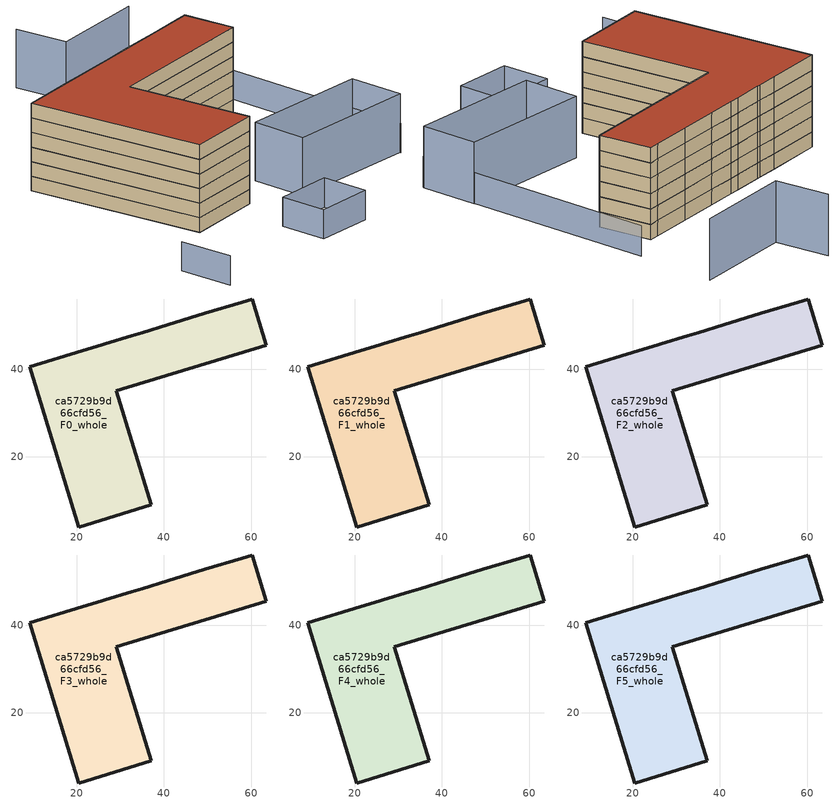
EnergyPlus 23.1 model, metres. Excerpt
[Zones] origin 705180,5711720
ca5729b9d66cfd56_F0_whole
 floor ground (EU_floor_Construction): 37.1,8.93 29.1,35.03 63.43,45.5 60.18,56.08 57.9,55.39 49.39,52.79 40.89,50.2 35,48.4 32.66,47.7 26.57,45.84 25.82,45.61 21.33,44.24 9.27,40.56 20.51,3.88 z0
 wall outside (EU_wall_Construction): 20.51,3.88 9.27,40.56 21.33,44.24 25.82,45.61 26.57,45.84 32.66,47.7 35,48.4 40.89,50.2 49.39,52.79 57.9,55.39 60.18,56.08 63.43,45.5 29.1,35.03 37.1,8.93 20.51,3.88 z0:3
ca5729b9d66cfd56_F1_whole
 floor to ca5729b9d66cfd56_F0_whole (EU_floor_Construction): 37.1,8.93 29.1,35.03 63.42,45.5 60.18,56.08 57.9,55.39 49.39,52.79 40.89,50.2 35,48.4 32.65,47.7 26.57,45.84 25.82,45.61 21.33,44.24 9.27,40.56 20.51,3.88 z3
 wall outside (EU_wall_Construction): 20.51,3.88 9.27,40.56 21.33,44.24 25.82,45.61 26.57,45.84 32.66,47.7 35,48.4 40.89,50.2 49.39,52.79 57.9,55.39 60.18,56.08 63.43,45.5 29.1,35.03 37.1,8.93 20.51,3.88 z3:6
ca5729b9d66cfd56_F2_whole
 floor to ca5729b9d66cfd56_F1_whole (EU_floor_Construction): 37.1,8.93 29.1,35.03 63.42,45.5 60.18,56.08 57.9,55.39 49.39,52.79 40.89,50.2 35,48.4 32.65,47.7 26.57,45.84 25.82,45.61 21.33,44.24 9.27,40.56 20.51,3.88 z6
 wall outside (EU_wall_Construction): 20.51,3.88 9.27,40.56 21.33,44.24 25.82,45.61 26.57,45.84 32.66,47.7 35,48.4 40.89,50.2 49.39,52.79 57.9,55.39 60.18,56.08 63.43,45.5 29.1,35.03 37.1,8.93 20.51,3.88 z6:9
ca5729b9d66cfd56_F3_whole
 floor to ca5729b9d66cfd56_F2_whole (EU_floor_Construction): 37.1,8.93 29.1,35.03 63.42,45.5 60.18,56.08 57.9,55.39 49.39,52.79 40.89,50.2 35,48.4 32.65,47.7 26.57,45.84 25.82,45.61 21.33,44.24 9.27,40.56 20.51,3.88 z9
 wall outside (EU_wall_Construction): 20.51,3.88 9.27,40.56 21.33,44.24 25.82,45.61 26.57,45.84 32.66,47.7 35,48.4 40.89,50.2 49.39,52.79 57.9,55.39 60.18,56.08 63.43,45.5 29.1,35.03 37.1,8.93 20.51,3.88 z9:12
ca5729b9d66cfd56_F4_whole
 floor to ca5729b9d66cfd56_F3_whole (EU_floor_Construction): 37.1,8.93 29.1,35.03 63.42,45.5 60.18,56.08 57.9,55.39 49.39,52.79 40.89,50.2 35,48.4 32.65,47.7 26.57,45.84 25.82,45.61 21.33,44.24 9.27,40.56 20.51,3.88 z12
 wall outside (EU_wall_Construction): 20.51,3.88 9.27,40.56 21.33,44.24 25.82,45.61 26.57,45.84 32.66,47.7 35,48.4 40.89,50.2 49.39,52.79 57.9,55.39 60.18,56.08 63.43,45.5 29.1,35.03 37.1,8.93 20.51,3.88 z12:15
ca5729b9d66cfd56_F5_whole
 floor to ca5729b9d66cfd56_F4_whole (EU_floor_Construction): 37.1,8.93 29.1,35.03 63.42,45.5 60.18,56.08 57.9,55.39 49.39,52.79 40.89,50.2 35,48.4 32.65,47.7 26.57,45.84 25.82,45.61 21.33,44.24 9.27,40.56 20.51,3.88 z15
 wall outside (EU_wall_Construction): 20.51,3.88 9.27,40.56 21.33,44.24 25.82,45.61 26.57,45.84 32.66,47.7 35,48.4 40.89,50.2 49.39,52.79 57.9,55.39 60.18,56.08 63.43,45.5 29.1,35.03 37.1,8.93 20.51,3.88 z15:18
 roof outside (EU_roof_Construction): 60.18,56.08 63.43,45.5 29.1,35.03 37.1,8.93 20.51,3.88 9.27,40.56 21.33,44.24 25.82,45.61 26.57,45.84 32.66,47.7 35,48.4 40.89,50.2 49.39,52.79 57.9,55.39 z18
shading: 5.53,-8.85 8.06,-20.16 / 75.7,10.35 66.56,61.01 / 48.91,-11.27 36.58,-13.71 / 36.58,-13.71 34.65,-3.91 / 34.65,-3.91 46.97,-1.47 / 46.97,-1.47 48.91,-11.27 z0:6; 64.28,77.68 43.59,71.43 / 43.59,71.43 40.3,82.32 / 45.31,17.16 73.6,22.26 / 73.6,22.26 75.7,10.58 / 75.7,10.58 47.42,5.48 / 47.42,5.48 45.31,17.16 z0:12
[Building]
EU S2 Campaign: North Axis=0; Terrain=City; Solar Distribution=FullExterior
[Site:Location]
London: Latitude=51.5; Longitude=-0.5; Time Zone=0; Elevation=25
[SizingPeriod:WeatherFileDays]
AnnualSizingPeriod: Begin Month=1; Begin Day of Month=1; End Month=12; End Day of Month=31; Day of Week for Start Day=Monday; Use Weather File Daylight Saving Period=No; Use Weather File Rain and Snow Indicators=No
[MATERIAL]
EU_InternalMass_Material: Roughness=MediumRough; Thickness=0.1; Conductivity=1; Density=1800; Specific Heat=900; Thermal Absorptance=0.9; Solar Absorptance=0.7; Visible Absorptance=0.7
[MATERIAL:NOMASS] Roughness=MediumRough; Thermal Absorptance=0.9; Solar Absorptance=0.7; Visible Absorptance=0.7
Name | Thermal Resistance
EU_wall_NoMass | 1.04674
EU_roof_NoMass | 4.32442
EU_floor_NoMass | 2.04616
[CONSTRUCTION]
EU_wall_Construction: EU_wall_NoMass
EU_roof_Construction: EU_roof_NoMass
EU_floor_Construction: EU_floor_NoMass
EU_InternalMass_Construction: EU_InternalMass_Material
[ZONE] Type=1; Multiplier=1; Ceiling Height=autocalculate; Volume=3188.72; Floor Area=autocalculate; Part of Total Floor Area=Yes
ca5729b9d66cfd56_F0_whole; ca5729b9d66cfd56_F1_whole; ca5729b9d66cfd56_F2_whole; ca5729b9d66cfd56_F3_whole; ca5729b9d66cfd56_F4_whole; ca5729b9d66cfd56_F5_whole
[INTERNALMASS] Construction=EU_InternalMass_Construction; Surface Area=1062.9
Name | Zone or ZoneList
ca5729b9d66cfd56_F0_whole_EU_InternalMass | ca5729b9d66cfd56_F0_whole
ca5729b9d66cfd56_F1_whole_EU_InternalMass | ca5729b9d66cfd56_F1_whole
ca5729b9d66cfd56_F2_whole_EU_InternalMass | ca5729b9d66cfd56_F2_whole
ca5729b9d66cfd56_F3_whole_EU_InternalMass | ca5729b9d66cfd56_F3_whole
ca5729b9d66cfd56_F4_whole_EU_InternalMass | ca5729b9d66cfd56_F4_whole
ca5729b9d66cfd56_F5_whole_EU_InternalMass | ca5729b9d66cfd56_F5_whole
[OTHEREQUIPMENT] Fuel Type=Electricity; Design Level Calculation Method=Watts/Area; Power per Zone Floor Area=1; Fraction Latent=0; Fraction Radiant=0; Fraction Lost=0; Carbon Dioxide Generation Rate=0; EndUse Subcategory=EU_Step8_InternalGains
Name | Zone or ZoneList or Space or SpaceList | Schedule
EU_Step8_InternalGain_ca5729b9d66cfd56_F0_whole_f000 | ca5729b9d66cfd56_F0_whole | EU_Step8_GainSchedule_ca5729b9d66cfd56_F0_whole_f000
EU_Step8_InternalGain_ca5729b9d66cfd56_F1_whole_f000 | ca5729b9d66cfd56_F1_whole | EU_Step8_GainSchedule_ca5729b9d66cfd56_F1_whole_f000
EU_Step8_InternalGain_ca5729b9d66cfd56_F2_whole_f000 | ca5729b9d66cfd56_F2_whole | EU_Step8_GainSchedule_ca5729b9d66cfd56_F2_whole_f000
EU_Step8_InternalGain_ca5729b9d66cfd56_F3_whole_f000 | ca5729b9d66cfd56_F3_whole | EU_Step8_GainSchedule_ca5729b9d66cfd56_F3_whole_f000
EU_Step8_InternalGain_ca5729b9d66cfd56_F4_whole_f000 | ca5729b9d66cfd56_F4_whole | EU_Step8_GainSchedule_ca5729b9d66cfd56_F4_whole_f000
EU_Step8_InternalGain_ca5729b9d66cfd56_F5_whole_f000 | ca5729b9d66cfd56_F5_whole | EU_Step8_GainSchedule_ca5729b9d66cfd56_F5_whole_f000
[ZONEVENTILATION:DESIGNFLOWRATE] Schedule=EU_AlwaysOn; Design Flow Rate Calculation Method=AirChanges/Hour; Air Changes per Hour=0.488719; Ventilation Type=Natural; Fan Pressure Rise=0; Fan Total Efficiency=1; Constant Term Coefficient=1; Temperature Term Coefficient=0; Velocity Term Coefficient=0; Velocity Squared Term Coefficient=0; Minimum Indoor Temperature=-100; Maximum Indoor Temperature=100; Delta Temperature=-100; Minimum Outdoor Temperature=-100; Maximum Outdoor Temperature=100; Maximum Wind Speed=40
Name | Zone or ZoneList or Space or SpaceList
EU_ConstantAir_ca5729b9d66cfd56_F0_whole | ca5729b9d66cfd56_F0_whole
EU_ConstantAir_ca5729b9d66cfd56_F1_whole | ca5729b9d66cfd56_F1_whole
EU_ConstantAir_ca5729b9d66cfd56_F2_whole | ca5729b9d66cfd56_F2_whole
EU_ConstantAir_ca5729b9d66cfd56_F3_whole | ca5729b9d66cfd56_F3_whole
EU_ConstantAir_ca5729b9d66cfd56_F4_whole | ca5729b9d66cfd56_F4_whole
EU_ConstantAir_ca5729b9d66cfd56_F5_whole | ca5729b9d66cfd56_F5_whole
[HVACTEMPLATE:THERMOSTAT] Constant Heating Setpoint=20; Constant Cooling Setpoint=50
EU_HeatOnly_ca5729b9d66cfd56_F0_whole; EU_HeatOnly_ca5729b9d66cfd56_F1_whole; EU_HeatOnly_ca5729b9d66cfd56_F2_whole; EU_HeatOnly_ca5729b9d66cfd56_F3_whole; EU_HeatOnly_ca5729b9d66cfd56_F4_whole; EU_HeatOnly_ca5729b9d66cfd56_F5_whole
[HVACTEMPLATE:ZONE:IDEALLOADSAIRSYSTEM] System Availability Schedule=EU_AlwaysOn; Maximum Heating Supply Air Temperature=50; Minimum Cooling Supply Air Temperature=13; Maximum Heating Supply Air Humidity Ratio=0.0156; Minimum Cooling Supply Air Humidity Ratio=0.0077; Heating Limit=NoLimit; Cooling Limit=NoLimit; Heating Availability Schedule=EU_AlwaysOn; Cooling Availability Schedule=EU_CoolingOff; Dehumidification Control Type=ConstantSensibleHeatRatio; Cooling Sensible Heat Ratio=0.7; Dehumidification Setpoint=60; Humidification Control Type=None; Humidification Setpoint=30; Outdoor Air Method=None; Outdoor Air Flow Rate per Person=0.00944; Outdoor Air Flow Rate per Zone Floor Area=0; Outdoor Air Flow Rate per Zone=0; Demand Controlled Ventilation Type=None; Outdoor Air Economizer Type=NoEconomizer; Heat Recovery Type=None; Sensible Heat Recovery Effectiveness=0.7; Latent Heat Recovery Effectiveness=0.65
Name | Template Thermostat
ca5729b9d66cfd56_F0_whole | EU_HeatOnly_ca5729b9d66cfd56_F0_whole
ca5729b9d66cfd56_F1_whole | EU_HeatOnly_ca5729b9d66cfd56_F1_whole
ca5729b9d66cfd56_F2_whole | EU_HeatOnly_ca5729b9d66cfd56_F2_whole
ca5729b9d66cfd56_F3_whole | EU_HeatOnly_ca5729b9d66cfd56_F3_whole
ca5729b9d66cfd56_F4_whole | EU_HeatOnly_ca5729b9d66cfd56_F4_whole
ca5729b9d66cfd56_F5_whole | EU_HeatOnly_ca5729b9d66cfd56_F5_whole
[SIZING:ZONE] Zone Cooling Design Supply Air Temperature Input Method=SupplyAirTemperature; Zone Cooling Design Supply Air Temperature=13; Zone Heating Design Supply Air Temperature Input Method=SupplyAirTemperature; Zone Heating Design Supply Air Temperature=50; Zone Cooling Design Supply Air Humidity Ratio=0.008; Zone Heating Design Supply Air Humidity Ratio=0.008; Cooling Design Air Flow Method=DesignDay; Cooling Design Air Flow Rate=0; Cooling Minimum Air Flow per Zone Floor Area=0.000762; Cooling Minimum Air Flow=0; Cooling Minimum Air Flow Fraction=0.2; Heating Design Air Flow Method=DesignDay; Heating Design Air Flow Rate=0; Heating Maximum Air Flow per Zone Floor Area=0.002032; Heating Maximum Air Flow=0.141576; Heating Maximum Air Flow Fraction=0.3; Account for Dedicated Outdoor Air System=No; Dedicated Outdoor Air System Control Strategy=NeutralSupplyAir; Dedicated Outdoor Air Low Setpoint Temperature for Design=autosize; Dedicated Outdoor Air High Setpoint Temperature for Design=autosize; Zone Load Sizing Method=Sensible Load Only No Latent Load; Zone Latent Cooling Design Supply Air Humidity Ratio Input Method=HumidityRatioDifference; Zone Cooling Design Supply Air Humidity Ratio Difference=0.005; Zone Latent Heating Design Supply Air Humidity Ratio Input Method=HumidityRatioDifference; Zone Humidification Design Supply Air Humidity Ratio Difference=0.005
ca5729b9d66cfd56_F0_whole; ca5729b9d66cfd56_F1_whole; ca5729b9d66cfd56_F2_whole; ca5729b9d66cfd56_F3_whole; ca5729b9d66cfd56_F4_whole; ca5729b9d66cfd56_F5_whole
[SCHEDULE:CONSTANT]
Name | Hourly Value
EU_AlwaysOn | 1
EU_CoolingOff | 0
[SCHEDULE:FILE] Column Number=1; Rows to Skip at Top=0; Number of Hours of Data=8760; Column Separator=Comma; Interpolate to Timestep=No; Minutes per Item=60; Adjust Schedule for Daylight Savings=Yes
Name | File
EU_Step8_GainSchedule_ca5729b9d66cfd56_F0_whole_f000 | ../../schedules/ca5729b9d66cfd56/ca5729b9d66cfd56_F0_whole_f000_gain.csv
EU_Step8_GainSchedule_ca5729b9d66cfd56_F1_whole_f000 | ../../schedules/ca5729b9d66cfd56/ca5729b9d66cfd56_F1_whole_f000_gain.csv
EU_Step8_GainSchedule_ca5729b9d66cfd56_F2_whole_f000 | ../../schedules/ca5729b9d66cfd56/ca5729b9d66cfd56_F2_whole_f000_gain.csv
EU_Step8_GainSchedule_ca5729b9d66cfd56_F3_whole_f000 | ../../schedules/ca5729b9d66cfd56/ca5729b9d66cfd56_F3_whole_f000_gain.csv
EU_Step8_GainSchedule_ca5729b9d66cfd56_F4_whole_f000 | ../../schedules/ca5729b9d66cfd56/ca5729b9d66cfd56_F4_whole_f000_gain.csv
EU_Step8_GainSchedule_ca5729b9d66cfd56_F5_whole_f000 | ../../schedules/ca5729b9d66cfd56/ca5729b9d66cfd56_F5_whole_f000_gain.csv
